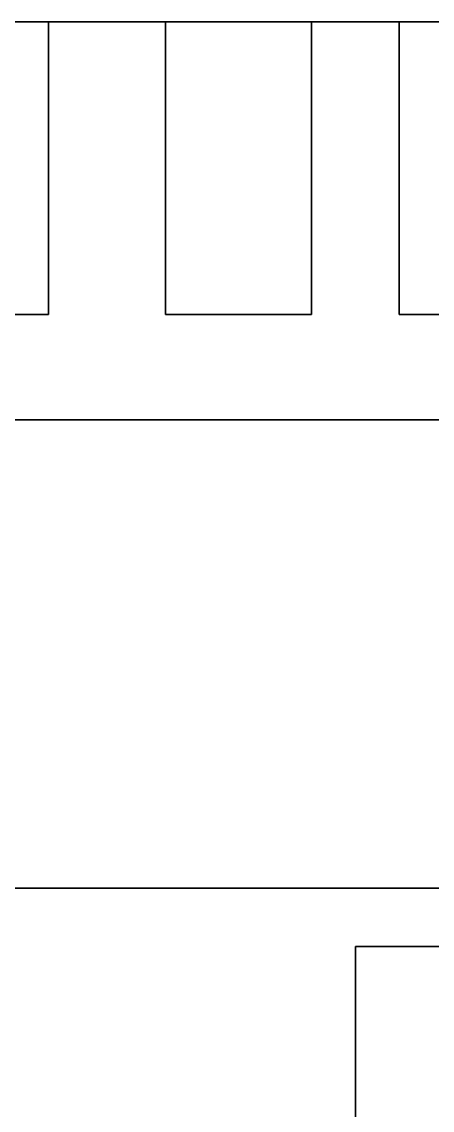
# Model space of a CAD drawing. Header units: millimetres. Extents: x 8500 to 19000, y -3980 to 3980.
# Drawn here: x 14629 to 15332, y 2120 to 3980 of the extents above; entities that cross this region are included whole.
import ezdxf

# ---------------------------------------------------------------- set-up
doc = ezdxf.new("R2010")
doc.units = ezdxf.units.MM
doc.layers.add('EQUIPMENT', color=7, linetype='Continuous')

msp = doc.modelspace()

# ---------------------------------------------------------------- linework, layer by layer
at = {"layer": 'EQUIPMENT'}
for points in [[(8500, -3980, 880), (19000, -3980, 880), (19000, 3980, 880), (8500, 3980, 880)], [(8500, -3980, 900), (8500, 3980, 900), (19000, 3980, 900), (19000, -3980, 900)], [(8500, 3980, 880), (19000, 3980, 880), (19000, 3980, 900), (8500, 3980, 900)], [(14425, 3480, 900), (14675, 3480, 900), (14675, 3980, 900), (14425, 3980, 900)], [(14425, 3480, 1450), (14425, 3980, 1450), (14675, 3980, 1450), (14675, 3480, 1450)], [(14425, 3980, 900), (14675, 3980, 900), (14675, 3980, 1450), (14425, 3980, 1450)], [(14675, 3480, 900), (14675, 3480, 1450), (14675, 3980, 1450), (14675, 3980, 900)], [(14875, 3480, 900), (15125, 3480, 900), (15125, 3980, 900), (14875, 3980, 900)], [(14875, 3480, 1450), (14875, 3980, 1450), (15125, 3980, 1450), (15125, 3480, 1450)], [(14875, 3980, 900), (15125, 3980, 900), (15125, 3980, 1450), (14875, 3980, 1450)], [(14875, 3480, 900), (14875, 3980, 900), (14875, 3980, 1450), (14875, 3480, 1450)], [(15125, 3480, 900), (15125, 3480, 1450), (15125, 3980, 1450), (15125, 3980, 900)], [(15275, 3480, 900), (15525, 3480, 900), (15525, 3980, 900), (15275, 3980, 900)], [(15275, 3480, 1450), (15275, 3980, 1450), (15525, 3980, 1450), (15525, 3480, 1450)], [(15275, 3980, 900), (15525, 3980, 900), (15525, 3980, 1450), (15275, 3980, 1450)], [(15275, 3480, 900), (15275, 3980, 900), (15275, 3980, 1450), (15275, 3480, 1450)], [(14425, 3480, 900), (14425, 3480, 1450), (14675, 3480, 1450), (14675, 3480, 900)], [(14875, 3480, 900), (14875, 3480, 1450), (15125, 3480, 1450), (15125, 3480, 900)], [(15275, 3480, 900), (15275, 3480, 1450), (15525, 3480, 1450), (15525, 3480, 900)], [(14000, 2500, 900), (16550, 2500, 900), (16550, 3300, 900), (14000, 3300, 900)], [(14000, 2500, 2650), (14000, 3300, 2650), (16550, 3300, 2650), (16550, 2500, 2650)], [(14000, 3300, 900), (16550, 3300, 900), (16550, 3300, 2650), (14000, 3300, 2650)], [(14000, 2500, 900), (14000, 2500, 2650), (16550, 2500, 2650), (16550, 2500, 900)], [(15200, 550, 900), (16050, 550, 900), (16050, 2400, 900), (15200, 2400, 900)], [(15200, 550, 1100), (15200, 2400, 1100), (16050, 2400, 1100), (16050, 550, 1100)], [(15200, 2400, 900), (16050, 2400, 900), (16050, 2400, 1100), (15200, 2400, 1100)], [(15200, 550, 900), (15200, 2400, 900), (15200, 2400, 1100), (15200, 550, 1100)]]:
    msp.add_3dface(points, dxfattribs=at)

doc.saveas('drawing.dxf')
